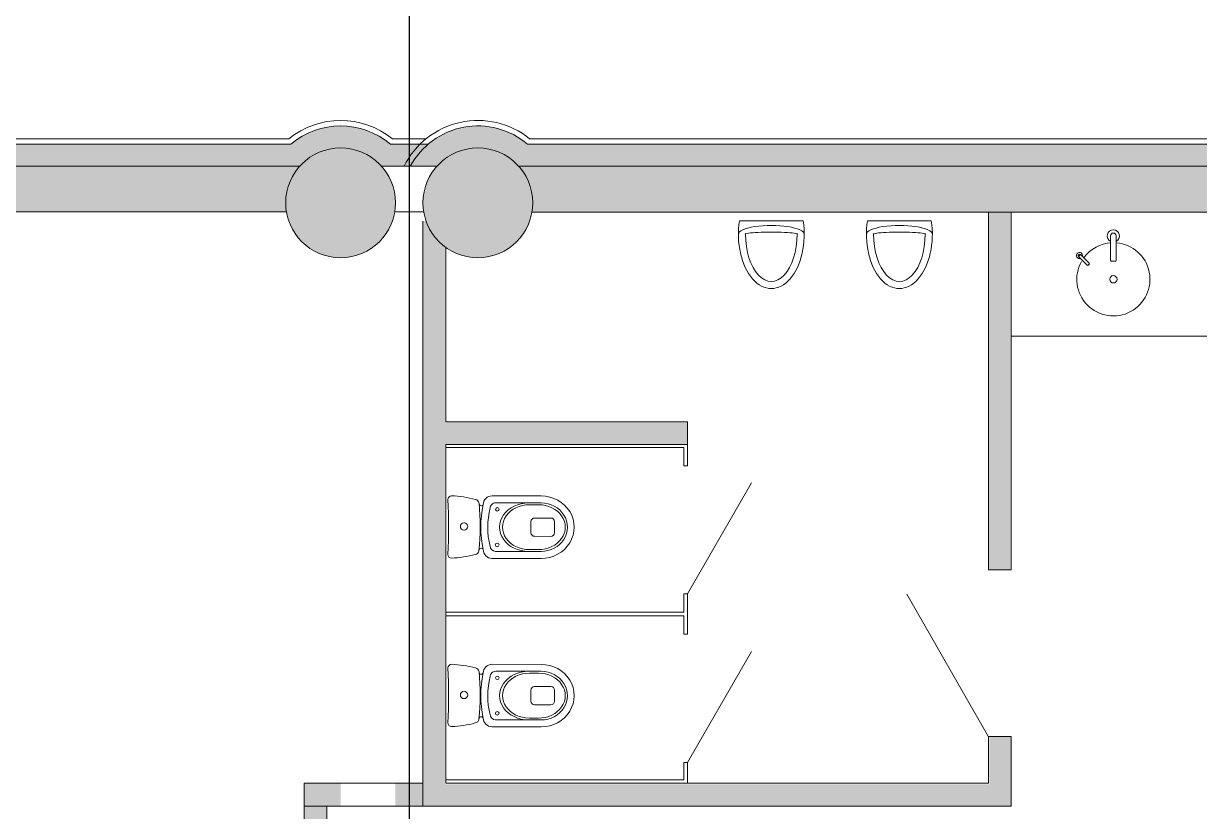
# Model space of a CAD drawing. Header units: millimetres. Extents: x 72919 to 485785, y -53256 to 338519.
# Drawn here: x 296227 to 302654, y 88001 to 92304 of the extents above; entities that cross this region are included whole.
import ezdxf

# ---------------------------------------------------------------- set-up
doc = ezdxf.new("R2010")
doc.units = ezdxf.units.MM
doc.linetypes.add('CONTI', pattern=[0])
for name, color, linetype, lineweight in [('door', 177, 'Continuous', 9), ('equipments', 137, 'CONTI', 20), ('wall', 5, 'Continuous', 40)]:
    doc.layers.add(name, color=color, linetype=linetype, lineweight=lineweight)

# ---------------------------------------------------------------- blocks, each defined once
blk = doc.blocks.new('лоплпр')
at = {"lineweight": 5}
for p, q in [((641135.8, -528855.9), (641135.8, -528587.3)), ((641173.7, -528855.9), (641173.7, -528607.3)), ((641439.2, -528855.9), (641439.2, -528607.3)), ((641477.1, -528855.9), (641477.1, -528587.3)), ((641183.7, -528841.1), (641183.7, -528791.5)), ((641276.4, -528800.4), (641336.4, -528800.4)), ((641429.2, -528841.1), (641429.2, -528791.5)), ((641256.4, -528820.4), (641256.4, -528909.3)), ((641356.4, -528820.4), (641356.4, -528909.3)), ((641276.4, -528929.3), (641336.4, -528929.3))]:
    blk.add_line(p, q, dxfattribs=at)
for centre, radius in [((641309.5, -528434.5), 20), ((641209.6, -528616.2), 10), ((641403.4, -528616.2), 10)]:
    blk.add_circle(centre, radius, dxfattribs=at)
for centre, radius, start, end in [((641157.1, -528366.3), 20, 90, 180), ((641307.1, -525173.1), 3176.8, 267.29363, 272.70637), ((641457.1, -528366.3), 20, 360, 90), ((641680.2, -528349.3), 543.4, 181.79517, 195.69716), ((640933.9, -528349.3), 543.4, 344.30284, 358.20483), ((641183.7, -528587.3), 47.9, 90, 180), ((641180.6, -528492.8), 23.8, 188.46647, 261.53353), ((641178.6, -528528.4), 12.2, 294.61249, 97.36476), ((641307.1, -527206.4), 1316.3, 264.33225, 275.66775), ((641306.8, -529094), 568, 77.48264, 102.5151), ((641435.6, -528528.6), 12.3, 83.22715, 242.27279), ((641429.2, -528587.3), 47.9, 360, 89.18466), ((641433.6, -528492.8), 23.8, 278.46647, 351.53353), ((641203.7, -528607.3), 30, 90, 180), ((641306.4, -528972.3), 408.5, 75.08875, 104.91125), ((641409.2, -528607.3), 30, 360, 90), ((641276.4, -528820.4), 20, 90, 180), ((641336.4, -528820.4), 20, 360, 90), ((641276.4, -528909.3), 20, 180, 270), ((641336.4, -528909.3), 20, 270, 360)]:
    blk.add_arc(centre, radius, start, end, dxfattribs=at)
for centre, major_axis, ratio, start_param, end_param in [((641306.4, -528787.3), (0, 158.2), 0.838996, 4.712389, 7.853982), ((641306.4, -528791.5), (0, 146.5), 0.838114, 4.712389, 7.853982), ((641306.4, -528787.3), (-39.6, 147.6), 0.876351, 4.481722, 4.481728), ((641306.4, -528787.3), (-39.6, 147.6), 0.876351, 4.481722, 4.481728), ((641306.4, -528855.9), (0, 180.4), 0.945693, 1.570796, 4.712389), ((641306.4, -528855.9), (0, 143.4), 0.925942, 1.570796, 4.712389), ((641306.4, -528841.1), (0, 146.5), 0.838114, 1.570796, 4.712389)]:
    blk.add_ellipse(centre, major_axis=major_axis, ratio=ratio, start_param=start_param, end_param=end_param, dxfattribs=at)

msp = doc.modelspace()

# ---------------------------------------------------------------- hatches: boundary and pattern name
at = {"ltscale": 500, "true_color": 0x000000}
h = msp.add_hatch(color=18, dxfattribs=at)
h.dxf.hatch_style = 1
edge = h.paths.add_edge_path()
edge.add_arc((297960.43379, 91324.99944), 300, 0, 360)
h = msp.add_hatch(color=18, dxfattribs=at)
h.dxf.hatch_style = 1
edge = h.paths.add_edge_path()
edge.add_arc((297960.43379, 91324.99944), 300, 0, 360)
h = msp.add_hatch(color=18, dxfattribs=at)
h.dxf.hatch_style = 1
edge = h.paths.add_edge_path()
edge.add_arc((297960.43379, 91324.99944), 300, 0, 360)
h = msp.add_hatch(color=18, dxfattribs=at)
h.dxf.hatch_style = 1
edge = h.paths.add_edge_path()
edge.add_arc((298710.43379, 91324.99944), 300, 0, 360)
h = msp.add_hatch(color=18, dxfattribs=at)
h.dxf.hatch_style = 1
edge = h.paths.add_edge_path()
edge.add_arc((298710.43379, 91324.99944), 300, 0, 360)
h = msp.add_hatch(color=18, dxfattribs=at)
h.dxf.hatch_style = 1
edge = h.paths.add_edge_path()
edge.add_arc((298710.43379, 91324.99944), 300, 0, 360)
h = msp.add_hatch(color=18, dxfattribs=at)
h.dxf.hatch_style = 1
h.paths.add_polyline_path([(294914.93379, 91275.06778), (294914.93379, 91524.99944), (290909.04058, 91524.99944), (290981.24932, 91275.06778)])
h.paths.add_polyline_path([(295824.93379, 91524.99944), (295824.93379, 91275.06778), (297664.61825, 91275.06778), (297736.82699, 91524.99944)])
h = msp.add_hatch(color=18, dxfattribs=at)
h.dxf.hatch_style = 1
edge = h.paths.add_edge_path()
edge.add_line((305761.82699, 91524.99944), (298934.04058, 91524.99944))
edge.add_arc((298710.43379, 91324.99944), 300, -9.594068227, 41.810314896, ccw=False)
edge.add_line((299006.23777, 91274.99944), (305689.6298, 91274.99944))
edge.add_arc((305985.43379, 91324.99944), 300, 138.189685104, 189.594068227, ccw=False)
h = msp.add_hatch(color=18, dxfattribs=at)
h.dxf.hatch_style = 1
h.paths.add_polyline_path([(301620.43379, 91274.99944), (301500.43379, 91274.99944), (301500.43379, 89319.99944), (301620.43379, 89319.99944)])
h = msp.add_hatch(color=18, dxfattribs=at)
h.dxf.hatch_style = 1
edge = h.paths.add_edge_path()
edge.add_line((301625.43379, 88409.99944), (301505.43379, 88409.99944))
edge.add_line((301505.43379, 88409.99944), (301505.43379, 88149.99944))
edge.add_line((301505.43379, 88149.99944), (298530.43379, 88149.99944))
edge.add_line((298530.43379, 88149.99944), (298530.43379, 90004.99944))
edge.add_line((298530.43379, 90004.99944), (299855.43379, 90004.99944))
edge.add_line((299855.43379, 90004.99944), (299855.43379, 90124.99944))
edge.add_line((299855.43379, 90124.99944), (298530.43379, 90124.99944))
edge.add_line((298530.43379, 90124.99944), (298530.43379, 91084.99944))
edge.add_arc((298710.43379, 91324.99944), 300, 199.471220634, 233.130102354, ccw=False)
edge.add_line((298427.59107, 91224.99944), (298410.43379, 91224.99944))
edge.add_line((298410.43379, 91224.99944), (298410.43379, 88029.99944))
edge.add_line((298410.43379, 88029.99944), (301625.43379, 88029.99944))
edge.add_line((301625.43379, 88029.99944), (301625.43379, 88409.99944))
h = msp.add_hatch(color=18, dxfattribs=at)
h.dxf.hatch_style = 1
h.paths.add_polyline_path([(298335.43379, 88154.99944), (298260.43379, 88154.99944), (298260.43143, 88029.99944), (298335.43379, 88029.99944)])
h.paths.add_polyline_path([(298410.43379, 88154.99944), (298335.43379, 88154.99944), (298335.43379, 88029.99944), (298410.43143, 88029.99944)])
h.paths.add_polyline_path([(297960.43379, 88154.99944), (297760.43379, 88154.99944), (297760.43379, 88029.99944), (297960.43143, 88029.99944)])
h.paths.add_polyline_path([(297885.43379, 88029.99944), (297760.43379, 88029.99944), (297760.43379, 86174.80284), (297885.43379, 86174.80048)])
h.paths.add_polyline_path([(297885.43379, 85764.99944), (297760.43379, 85764.99944), (297760.43379, 83898.60624, -0.1198305218), (297885.43379, 83965.47319)])
h.paths.add_polyline_path([(297885.43379, 86048.84705), (297760.43379, 86048.84705), (297760.43379, 85764.99944), (297885.43379, 85764.99944)])
h.paths.add_polyline_path([(297885.43379, 83384.52569, -0.1198305218), (297760.43379, 83451.39265), (297760.43379, 82249.99944), (297885.43379, 82249.99944)])
h.paths.add_polyline_path([(297960.43379, 82249.99944), (297760.43379, 82249.99944), (297760.43379, 82124.99944), (297960.43379, 82124.99944)])
h.paths.add_polyline_path([(298335.43379, 82249.99944), (297960.43379, 82249.99944), (297960.43379, 82124.99944), (298335.43379, 82124.99944)])
h.paths.add_polyline_path([(298710.43379, 82249.99944), (298335.43379, 82249.99944), (298335.43379, 82124.99944), (298710.43379, 82124.99944)])
h.paths.add_polyline_path([(301625.41468, 82249.99944), (298710.43379, 82249.99944), (298710.43379, 82124.99944), (301625.41468, 82124.99944)])
at = {"layer": 'wall', "lineweight": 18, "ltscale": 0.007407, "true_color": 0x000000}
h = msp.add_hatch(color=18, dxfattribs=at)
h.dxf.hatch_style = 1
edge = h.paths.add_edge_path()
edge.add_line((297688.40438, 91644.99944), (297688.40438, 91524.99944))
edge.add_line((297688.40438, 91524.99944), (297736.82699, 91524.99944))
edge.add_arc((297960.43379, 91324.99944), 300, 41.810314896, 138.189685104, ccw=False)
edge.add_line((298184.04058, 91524.99944), (298232.4632, 91644.99944))
edge.add_arc((297960.43379, 91324.99944), 420, 49.632406456, 130.367593544)
h = msp.add_hatch(color=18, dxfattribs=at)
h.dxf.hatch_style = 1
edge = h.paths.add_edge_path()
edge.add_line((297688.40438, 91644.99944), (297688.40438, 91524.99944))
edge.add_line((297688.40438, 91524.99944), (297736.82699, 91524.99944))
edge.add_arc((297960.43379, 91324.99944), 300, 41.810314896, 138.189685104, ccw=False)
edge.add_line((298184.04058, 91524.99944), (298232.4632, 91644.99944))
edge.add_arc((297960.43379, 91324.99944), 420, 49.632406456, 130.367593544)
h = msp.add_hatch(color=18, dxfattribs=at)
h.dxf.hatch_style = 1
edge = h.paths.add_edge_path()
edge.add_line((297688.40438, 91644.99944), (297688.40438, 91524.99944))
edge.add_line((297688.40438, 91524.99944), (297736.82699, 91524.99944))
edge.add_arc((297960.43379, 91324.99944), 300, 41.810314896, 138.189685104, ccw=False)
edge.add_line((298184.04058, 91524.99944), (298232.4632, 91644.99944))
edge.add_arc((297960.43379, 91324.99944), 420, 49.632406456, 130.367593544)
h = msp.add_hatch(color=18, dxfattribs=at)
h.dxf.hatch_style = 1
edge = h.paths.add_edge_path()
edge.add_line((304593.54138, 91524.99944), (304593.54138, 91644.99944))
edge.add_line((304593.54138, 91644.99944), (298982.4632, 91644.99944))
edge.add_arc((298710.43379, 91324.99944), 420, 49.632406456, 151.563109851)
edge.add_line((298341.11008, 91524.99944), (298486.82699, 91524.99944))
edge.add_arc((298710.43379, 91324.99944), 300, 41.810314896, 138.189685104, ccw=False)
edge.add_line((298934.04058, 91524.99944), (304593.54138, 91524.99944))
edge = h.paths.add_edge_path()
edge.add_line((304713.54138, 91644.99944), (304713.54138, 91524.99944))
edge.add_line((304713.54138, 91524.99944), (305761.82699, 91524.99944))
edge.add_arc((305985.43379, 91324.99944), 300, 41.810314896, 138.189685104, ccw=False)
edge.add_line((306209.04058, 91524.99944), (310075.43379, 91524.99944))
edge.add_line((310075.43379, 91524.99944), (310075.43379, 91644.99944))
edge.add_line((310075.43379, 91644.99944), (306257.4632, 91644.99944))
edge.add_arc((305985.43379, 91324.99944), 420, 49.632406456, 130.367593544)
edge.add_line((305713.40438, 91644.99944), (304713.54138, 91644.99944))
h = msp.add_hatch(color=18, dxfattribs=at)
h.dxf.hatch_style = 1
h.paths.add_polyline_path([(295824.93379, 91644.99944), (295824.93379, 91524.98066), (297688.40438, 91524.99944), (297688.40438, 91644.99944)])
h.paths.add_polyline_path([(294914.93379, 91524.97149), (294914.93379, 91644.99944), (290957.4632, 91644.99944), (290909.10169, 91524.93111)])
h = msp.add_hatch(color=18, dxfattribs=at)
h.dxf.hatch_style = 1
h.paths.add_polyline_path([(298486.82699, 91524.99944), (298438.40438, 91644.99944), (298232.4632, 91644.99944), (298184.04058, 91524.99944)])
h = msp.add_hatch(color=18, dxfattribs=at)
h.dxf.hatch_style = 1
h.paths.add_polyline_path([(298486.82699, 91524.99944), (298438.40438, 91644.99944), (298232.4632, 91644.99944), (298184.04058, 91524.99944)])
h = msp.add_hatch(color=18, dxfattribs=at)
h.dxf.hatch_style = 1
h.paths.add_polyline_path([(298486.82699, 91524.99944), (298438.40438, 91644.99944), (298232.4632, 91644.99944), (298184.04058, 91524.99944)])

# ---------------------------------------------------------------- linework, layer by layer
at = {"color": 18, "ltscale": 500, "true_color": 0x000000}
msp.add_lwpolyline([(298335.43379, 98177.18863), (298335.43379, 24530.8122)], dxfattribs=at)
msp.add_lwpolyline([(298335.43379, 98177.18863), (298335.43379, 24530.8122)], dxfattribs=at)
at = {"layer": 'door', "linetype": 'ByBlock', "ltscale": 100}
for p, q in [((300205.43379, 89795.24414), (299855.43379, 89189.02636)), ((301055.41513, 89188.44922), (301500.41513, 88409.02636)), ((300205.43379, 88875.45249), (299855.43379, 88269.23471))]:
    msp.add_line(p, q, dxfattribs=at)
at = {"layer": 'equipments', "extrusion": (-5.61415e-17, -7.70759e-17, -1)}
for p, q in [((300488.69122, 91227.49952), (300139.99122, 91227.49892)), ((301188.69122, 91227.49952), (300839.99122, 91227.49892))]:
    msp.add_line(p, q, dxfattribs=at)
at = {"layer": 'equipments'}
for p, q in [((301992.98703, 91032.00011), (302003.588, 91042.61234)), ((302042.34371, 90982.69582), (301992.98703, 91032.00011)), ((302003.61923, 91042.64361), (302052.97591, 90993.33932)), ((302052.97666, 90991.92511), (302043.75792, 90982.69657)), ((303420.12488, 90597.52658), (301625.41513, 90597.52635)), ((299835.43379, 89989.02636), (298535.43379, 89989.02636)), ((299835.43379, 89889.02636), (299835.43379, 89989.02636)), ((299855.43379, 89889.02636), (299855.43379, 90009.02636)), ((299835.43379, 89889.02636), (299855.43379, 89889.02636)), ((299835.43379, 89089.02636), (299835.43379, 89189.02636)), ((299835.43379, 89189.02636), (299855.43379, 89189.02636)), ((299855.43379, 88969.23471), (299855.43379, 89189.02636)), ((299835.43379, 89089.02636), (298535.43379, 89089.02636)), ((299835.43379, 89069.02636), (298535.43379, 89069.02636)), ((299835.43379, 88969.23471), (299835.43379, 89069.02636)), ((299835.43379, 88969.23471), (299855.43379, 88969.23471)), ((299835.43379, 88174.02636), (299835.43379, 88269.23471)), ((299835.43379, 88269.23471), (299855.43379, 88269.23471)), ((299855.43379, 88154.02636), (299855.43379, 88269.23471)), ((299835.43379, 88174.02636), (298535.43379, 88174.02636))]:
    msp.add_line(p, q, dxfattribs=at)
msp.add_lwpolyline([(302168.80852, 91145.03706), (302168.80852, 91011.65102, 0.4142135624), (302174.80852, 91005.65102), (302193.02951, 91005.65102, 0.4414653901), (302198.8085, 91011.66096), (302198.8085, 91145.06191)], format="xyb", dxfattribs=at)
msp.add_circle((302183.80852, 90907.52635), 20, dxfattribs=at)
for centre, radius, start, end in [((302183.80852, 91145.03706), 33.25808, 296.979786629, 243.190972567), ((302183.80852, 91145.03706), 15, 0, 180), ((302183.80852, 90907.52635), 200, 151.010199805, 84.915023899), ((302183.80852, 90907.52635), 200, 93.799467906, 142.798356305), ((301998.28751, 91037.30622), 16.62904, 342.010212549, 288.221398404), ((301998.28751, 91037.30622), 7.5, 45.030425805, 225.030425805)]:
    msp.add_arc(centre, radius, start, end, dxfattribs=at)
for centre, major_axis, ratio, start_param, end_param in [((300314.39115, 91153.29863), (-0.00051, 296.5), 0.6070826307, 1.3178806164, 4.9653046908), ((301014.39115, 91153.29863), (-0.00051, 296.5), 0.6070826307, 1.3178806164, 4.9653046908), ((300314.39115, 91153.29863), (-0.00044, 257.41309), 0.5474200588, 1.5707963268, 4.7123889804), ((301014.39115, 91153.29863), (-0.00044, 257.41309), 0.5474200588, 1.5707963268, 4.7123889804)]:
    msp.add_ellipse(centre, major_axis=major_axis, ratio=ratio, start_param=start_param, end_param=end_param, dxfattribs=at)
at = {"layer": 'equipments', "extrusion": (-5.61415e-17, -7.70759e-17, -1)}
for centre, major_axis, ratio in [((300314.39115, 91153.29863), (180, 0.00031), 0.2700093755), ((301014.39115, 91153.29863), (180, 0.00031), 0.2700093755), ((300314.39115, 91153.29863), (143.48651, 0.00025), 0.084246245), ((301014.39115, 91153.29863), (143.48651, 0.00025), 0.084246245)]:
    msp.add_ellipse(centre, major_axis=major_axis, ratio=ratio, start_param=3.1415926536, end_param=6.2831853072, dxfattribs=at)
at = {"layer": 'wall', "color": 18, "lineweight": 18, "ltscale": 0.007407, "true_color": 0x000000}
for p, q in [((298993.2765, 91674.99944), (304593.54138, 91674.99944)), ((298982.4632, 91644.99944), (304593.54138, 91644.99944)), ((295824.93379, 91524.99944), (297736.82699, 91524.99944)), ((298184.04058, 91524.99944), (298486.82699, 91524.99944)), ((298184.04058, 91524.99944), (298486.82699, 91524.99944)), ((298184.04058, 91524.99944), (298486.82699, 91524.99944)), ((298934.04058, 91524.99944), (305761.82699, 91524.99944)), ((295824.93379, 91275.06778), (297665.00198, 91275.06778)), ((298256.24932, 91275.06778), (298414.61825, 91275.06778)), ((298256.24932, 91275.06778), (298414.61825, 91275.06778)), ((298256.24932, 91275.06778), (298414.61825, 91275.06778)), ((299006.23777, 91274.99944), (305689.6298, 91274.99944)), ((301500.43379, 89319.99944), (301500.43379, 91274.99944)), ((301625.43379, 89319.99944), (301625.43379, 91274.99944)), ((298410.43379, 91224.99944), (298410.43379, 88029.99944)), ((298535.43379, 91084.99944), (298535.43379, 90129.99944)), ((298535.43379, 90129.99944), (299855.43379, 90129.99944)), ((299855.43379, 90004.99944), (299855.43379, 90129.99944)), ((298535.43379, 90004.99944), (298535.43379, 88154.99944)), ((298535.43379, 90004.99944), (299855.43379, 90004.99944)), ((301625.43379, 89319.99944), (301500.43379, 89319.99944)), ((301500.43379, 88154.99944), (301500.43379, 88409.99944)), ((301625.43379, 88409.99944), (301500.43379, 88409.99944)), ((301625.43379, 88029.99944), (301625.43379, 88409.99944)), ((298410.43379, 88154.99944), (297760.43379, 88154.99944)), ((297760.43379, 83898.60624), (297760.43379, 88154.99944)), ((298535.43379, 88154.99944), (301500.43379, 88154.99944)), ((298410.43379, 88029.99944), (297760.43379, 88029.99944)), ((297885.43379, 83965.47319), (297885.43379, 88029.99944)), ((298410.43379, 88029.99944), (301625.43379, 88029.99944))]:
    msp.add_line(p, q, dxfattribs=at)
for points in [[(297677.59107, 91674.99944), (295824.93379, 91674.99944)], [(298427.59107, 91674.99944), (298243.2765, 91674.99944)], [(298427.59107, 91674.99944), (298243.2765, 91674.99944)], [(298427.59107, 91674.99944), (298243.2765, 91674.99944)], [(297688.40438, 91644.99944), (295824.93379, 91644.99944)], [(298438.40438, 91644.99944), (298232.4632, 91644.99944)], [(298438.40438, 91644.99944), (298232.4632, 91644.99944)], [(298438.40438, 91644.99944), (298232.4632, 91644.99944)]]:
    msp.add_lwpolyline(points, dxfattribs=at)
for centre in [(297960.43379, 91324.99944), (297960.43379, 91324.99944), (297960.43379, 91324.99944), (298710.43379, 91324.99944), (298710.43379, 91324.99944), (298710.43379, 91324.99944)]:
    msp.add_circle(centre, 300, dxfattribs=at)
for centre, radius, start, end in [((297960.43379, 91324.99944), 450, 51.05755873, 128.94244127), ((297960.43379, 91324.99944), 450, 51.05755873, 128.94244127), ((297960.43379, 91324.99944), 450, 51.05755873, 128.94244127), ((297960.43379, 91324.99944), 420, 49.632406449, 130.367593551), ((297960.43379, 91324.99944), 420, 49.632406449, 130.367593551), ((297960.43379, 91324.99944), 420, 49.632406449, 130.367593551), ((298710.43379, 91324.99944), 450, 51.05755873, 153.612200031), ((298710.43379, 91324.99944), 450, 51.05755873, 153.612200031), ((298710.43379, 91324.99944), 450, 51.05755873, 153.612200031), ((298710.43379, 91324.99944), 420, 49.632406449, 151.563109847), ((298710.43379, 91324.99944), 420, 49.632406449, 151.563109847), ((298710.43379, 91324.99944), 420, 49.632406449, 151.563109847)]:
    msp.add_arc(centre, radius, start, end, dxfattribs=at)

# ---------------------------------------------------------------- block references
at = {"layer": 'equipments', "extrusion": (-1.58688e-19, -9.13867e-20, -1), "xscale": -1, "zscale": -1, "rotation": 270.0610774307584}
for p in [(230482.82706, -551188.45227), (230482.82706, -552108.45227)]:
    msp.add_blockref('лоплпр', p, dxfattribs=at)

doc.saveas('drawing.dxf')
